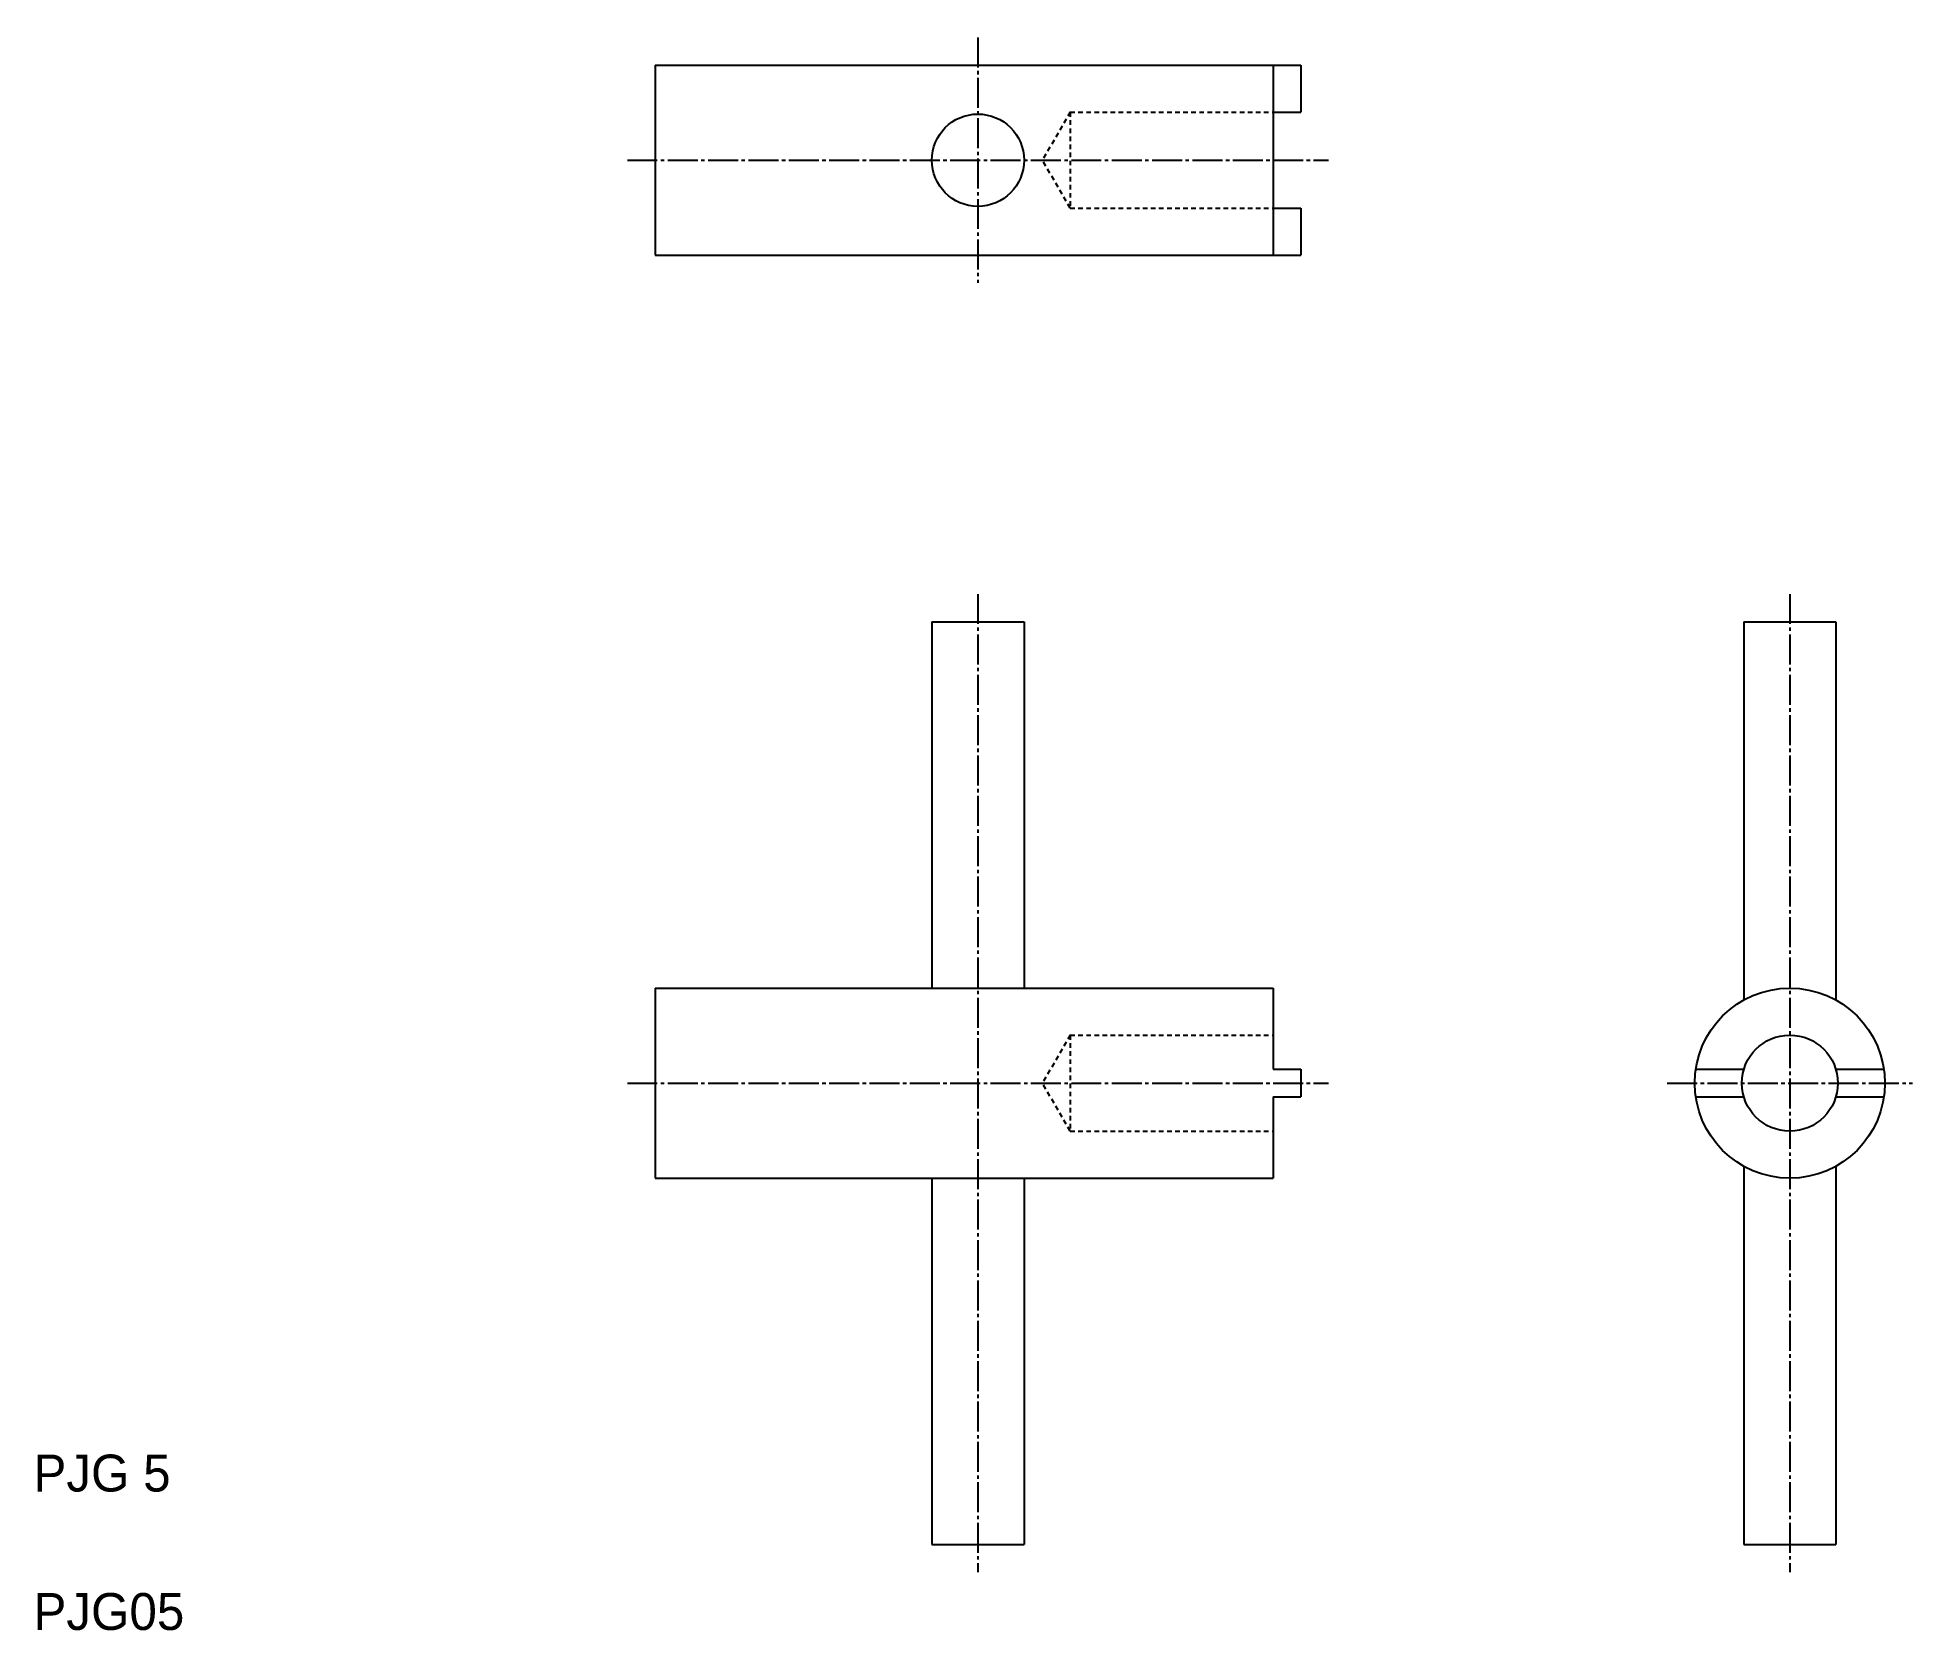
# Model space of a CAD drawing. Extents: x 10 to 214, y 10 to 183.
import ezdxf

# ---------------------------------------------------------------- set-up
doc = ezdxf.new("R2010")
doc.units = 0
doc.header["$LTSCALE"] = 0.25
doc.linetypes.add('CENTER', pattern=[17.5, 13, -1.5, 1.5, -1.5])
doc.linetypes.add('DASHED', pattern=[3.5, 2, -1.5])
doc.layers.get('0').update_dxf_attribs({"linetype": 'CONTINUOUS'})
doc.layers.add('CENTER', color=1, linetype='CENTER')

msp = doc.modelspace()

# ---------------------------------------------------------------- linework, layer by layer
for p, q in [((77.37, 179.55), (77.37, 158.95)), ((77.37, 179.55), (147.37, 179.55)), ((144.37, 179.55), (144.37, 158.95)), ((147.37, 179.55), (147.37, 174.45)), ((144.37, 174.45), (147.37, 174.45)), ((144.37, 164.05), (147.37, 164.05)), ((147.37, 164.05), (147.37, 158.95)), ((77.37, 158.95), (147.37, 158.95)), ((107.37, 119.25), (107.37, 79.55)), ((107.37, 119.25), (117.37, 119.25)), ((109.87, 119.25), (109.87, 119.25)), ((112.37, 119.25), (112.37, 119.25)), ((117.37, 119.25), (117.37, 79.55)), ((195.37, 119.25), (195.37, 78.25)), ((195.37, 119.25), (205.37, 119.25)), ((205.37, 119.25), (205.37, 78.25)), ((77.37, 79.55), (144.37, 79.55)), ((77.37, 79.55), (77.37, 58.95)), ((144.37, 79.55), (144.37, 70.75)), ((144.37, 70.75), (147.37, 70.75)), ((147.37, 70.75), (147.37, 67.75)), ((190.18, 70.75), (195.39, 70.75)), ((205.34, 70.75), (210.56, 70.75)), ((144.37, 67.75), (144.37, 58.95)), ((144.37, 67.75), (147.37, 67.75)), ((190.18, 67.75), (195.39, 67.75)), ((205.34, 67.75), (210.56, 67.75)), ((77.37, 58.95), (144.37, 58.95)), ((107.37, 58.95), (107.37, 19.25)), ((117.37, 58.95), (117.37, 19.25)), ((195.37, 60.24), (195.37, 19.25)), ((205.37, 60.24), (205.37, 19.25)), ((107.37, 19.25), (117.37, 19.25)), ((195.37, 19.25), (205.37, 19.25))]:
    msp.add_line(p, q)
at = {"color": 3, "linetype": 'DASHED'}
for p, q in [((122.37, 174.45), (119.36, 169.25)), ((122.37, 174.45), (122.37, 164.05)), ((122.37, 174.45), (144.37, 174.45)), ((122.37, 164.05), (119.36, 169.25)), ((122.37, 164.05), (144.37, 164.05)), ((122.37, 74.45), (119.36, 69.25)), ((122.37, 74.45), (122.37, 64.05)), ((122.37, 74.45), (144.37, 74.45)), ((122.37, 64.05), (119.36, 69.25)), ((122.37, 64.05), (144.37, 64.05))]:
    msp.add_line(p, q, dxfattribs=at)
for centre, radius in [((112.37, 169.25), 5), ((200.37, 69.25), 10.3), ((200.37, 69.25), 5.2)]:
    msp.add_circle(centre, radius)
at = {"layer": 'CENTER', "color": 1, "linetype": 'CENTER'}
for p, q in [((112.37, 182.55), (112.37, 155.95)), ((74.37, 169.25), (150.37, 169.25)), ((112.37, 122.25), (112.37, 16.25)), ((200.37, 122.25), (200.37, 16.25)), ((74.37, 69.25), (150.37, 69.25)), ((187.07, 69.25), (213.67, 69.25))]:
    msp.add_line(p, q, dxfattribs=at)

# ---------------------------------------------------------------- texts
for s, p in [('PJG 5', (10, 25)), ('PJG05', (10, 10))]:
    msp.add_text(s, height=4).set_placement(p)

doc.saveas('drawing.dxf')
